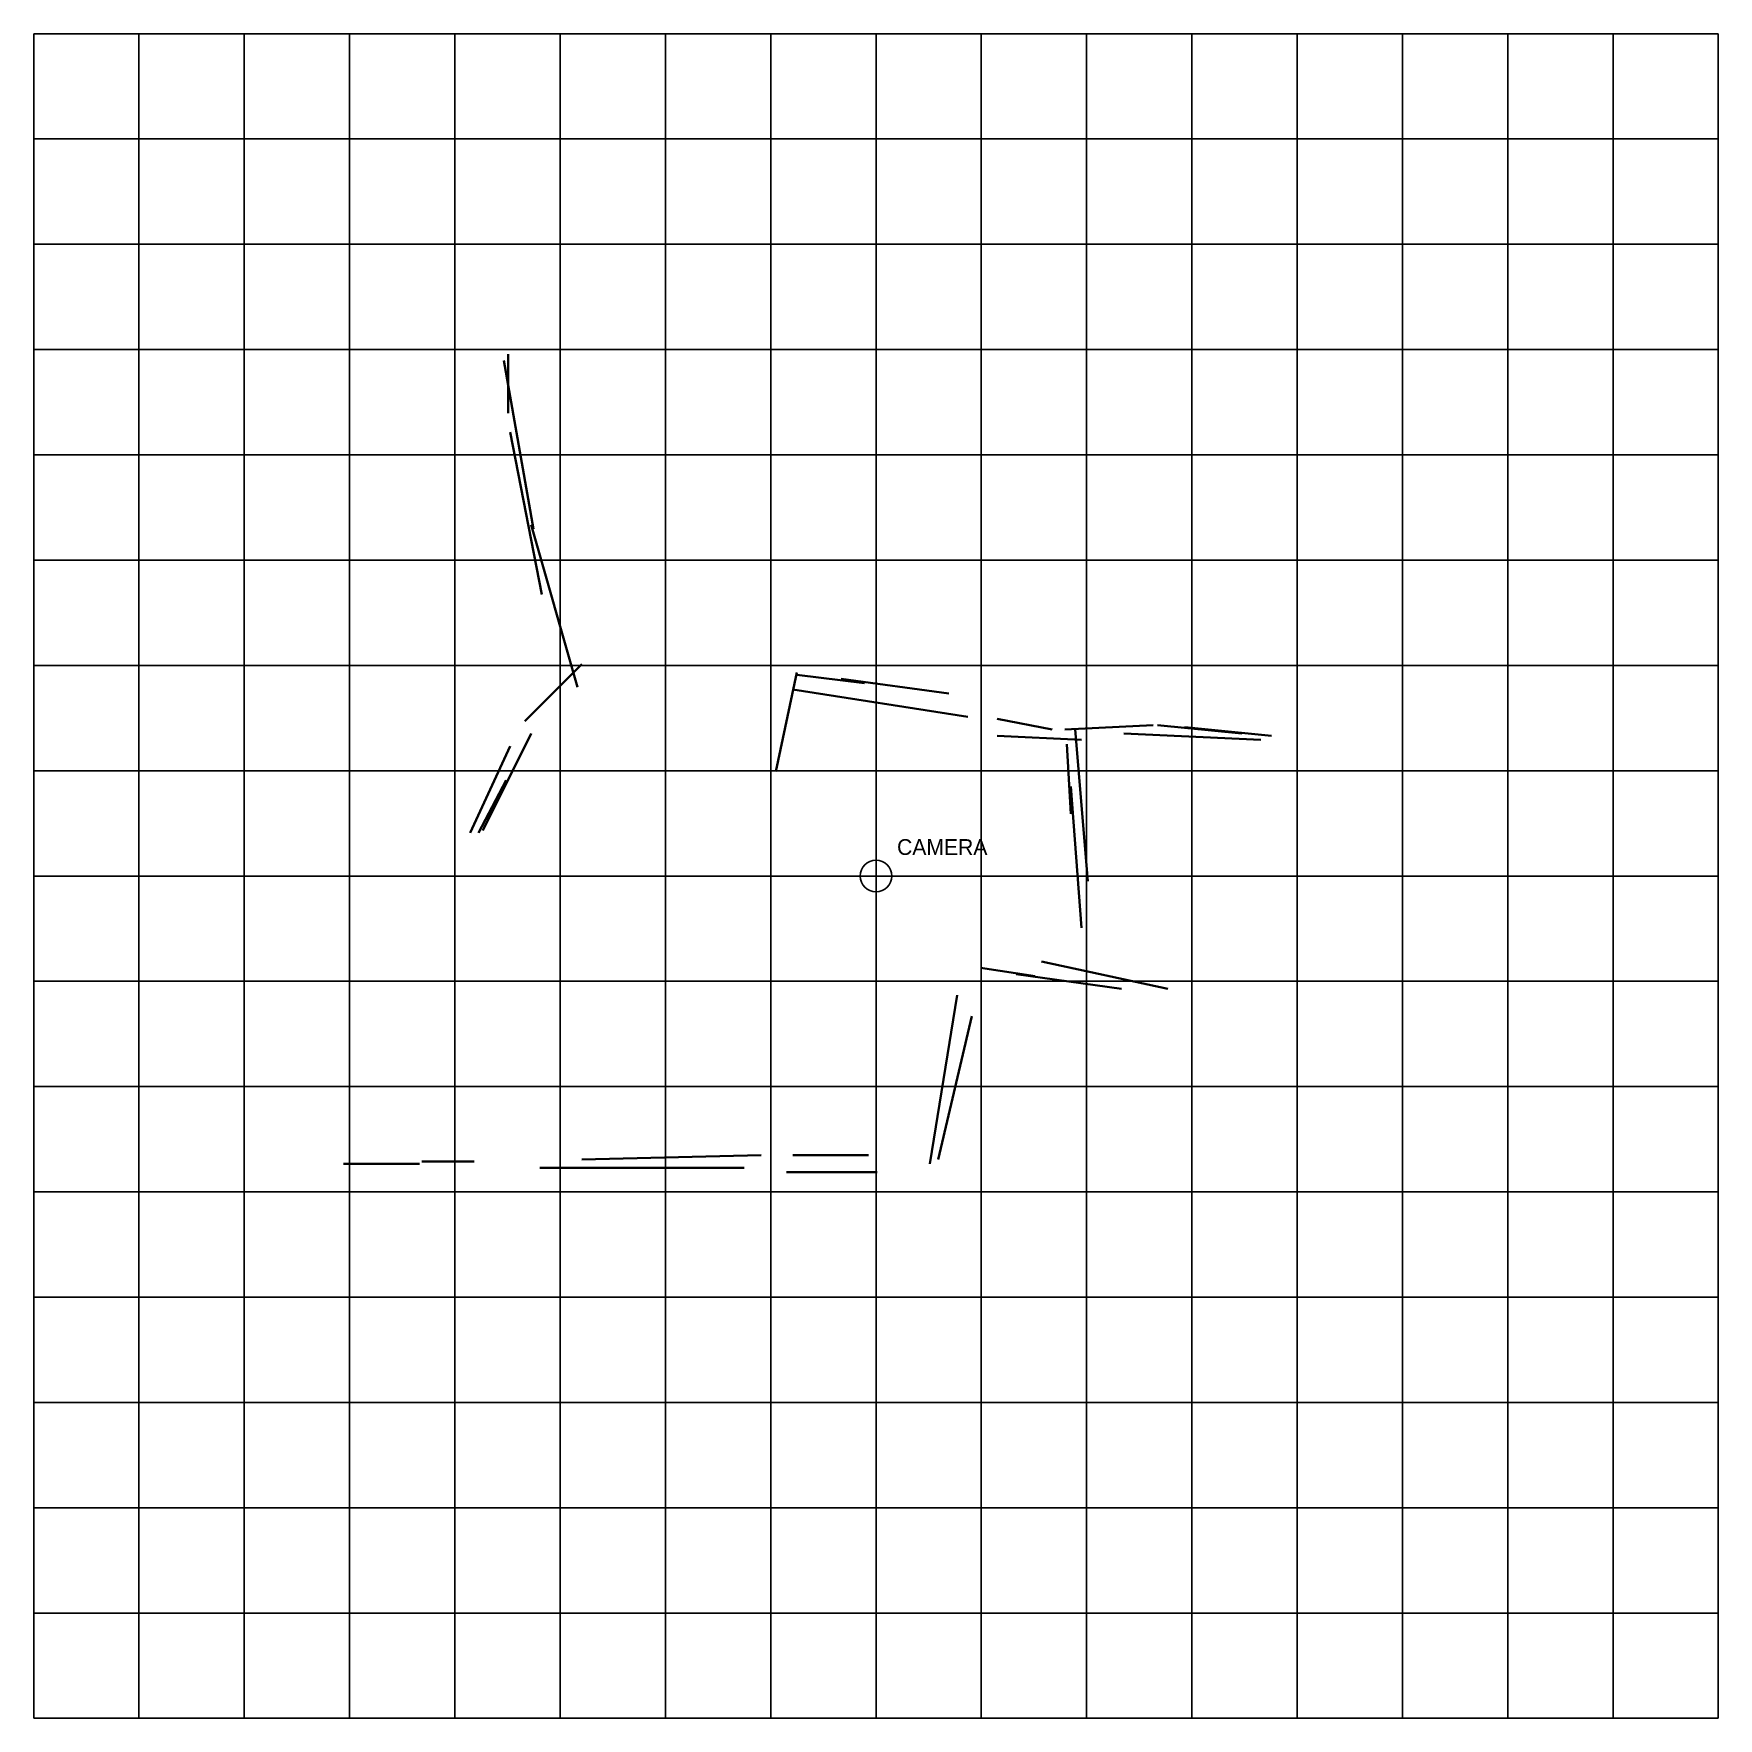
# Model space of a CAD drawing. Header units: metres. Extents: x -8 to 8, y -8 to 8.
import ezdxf

# ---------------------------------------------------------------- set-up
doc = ezdxf.new("R2010")
doc.units = ezdxf.units.M
for name, color, linetype in [('CAMERA', 1, 'Continuous'), ('GRID', 8, 'Continuous'), ('WALLS', 7, 'Continuous')]:
    doc.layers.add(name, color=color, linetype=linetype)

msp = doc.modelspace()

# ---------------------------------------------------------------- linework, layer by layer
at = {"layer": 'CAMERA'}
for p, q in [((0, -0.25), (0, 0.25)), ((-0.25, 0), (0.25, 0))]:
    msp.add_line(p, q, dxfattribs=at)
msp.add_circle((0, 0), 0.15, dxfattribs=at)
at = {"layer": 'GRID'}
for p, q in [((-8, -8), (-8, 8)), ((-8, 8), (8, 8)), ((-7, -8), (-7, 8)), ((-6, -8), (-6, 8)), ((-5, -8), (-5, 8)), ((-4, -8), (-4, 8)), ((-3, -8), (-3, 8)), ((-2, -8), (-2, 8)), ((-1, -8), (-1, 8)), ((0, -8), (0, 8)), ((1, -8), (1, 8)), ((2, -8), (2, 8)), ((3, -8), (3, 8)), ((4, -8), (4, 8)), ((5, -8), (5, 8)), ((6, -8), (6, 8)), ((7, -8), (7, 8)), ((8, -8), (8, 8)), ((-8, 7), (8, 7)), ((-8, 6), (8, 6)), ((-8, 5), (8, 5)), ((-8, 4), (8, 4)), ((-8, 3), (8, 3)), ((-8, 2), (8, 2)), ((-8, 1), (8, 1)), ((-8, 0), (8, 0)), ((-8, -1), (8, -1)), ((-8, -2), (8, -2)), ((-8, -3), (8, -3)), ((-8, -4), (8, -4)), ((-8, -5), (8, -5)), ((-8, -6), (8, -6)), ((-8, -7), (8, -7)), ((-8, -8), (8, -8))]:
    msp.add_line(p, q, dxfattribs=at)
at = {"layer": 'WALLS', "lineweight": 35}
for p, q in [((-3.534, 4.896), (-3.254, 3.294)), ((-3.494, 4.395), (-3.494, 4.956)), ((-3.474, 4.215), (-3.174, 2.673)), ((-3.274, 3.334), (-2.834, 1.792)), ((-3.334, 1.472), (-2.793, 2.013)), ((-0.951, 0.991), (-0.751, 1.932)), ((-0.791, 1.772), (0.871, 1.512)), ((-0.751, 1.912), (-0.11, 1.832)), ((-0.33, 1.872), (0.691, 1.732)), ((1.151, 1.492), (1.672, 1.392)), ((-3.735, 0.431), (-3.274, 1.352)), ((1.151, 1.332), (1.952, 1.292)), ((1.792, 1.392), (2.633, 1.432)), ((1.892, 1.392), (2.013, -0.05)), ((2.353, 1.352), (3.655, 1.292)), ((2.673, 1.432), (3.474, 1.352)), ((2.934, 1.412), (3.755, 1.332)), ((-3.855, 0.411), (-3.474, 1.232)), ((1.812, 1.252), (1.852, 0.591)), ((-3.775, 0.411), (-3.514, 0.911)), ((1.852, 0.851), (1.952, -0.491)), ((0.991, -0.871), (1.512, -0.951)), ((1.332, -0.931), (2.333, -1.071)), ((1.572, -0.811), (2.773, -1.071)), ((0.511, -2.733), (0.771, -1.131)), ((0.591, -2.693), (0.911, -1.332)), ((-4.315, -2.713), (-3.815, -2.713)), ((-2.793, -2.693), (-1.091, -2.653)), ((-0.791, -2.653), (-0.07, -2.653)), ((-5.056, -2.733), (-4.335, -2.733)), ((-3.194, -2.773), (-1.252, -2.773)), ((-0.851, -2.814), (0.01, -2.814))]:
    msp.add_line(p, q, dxfattribs=at)

# ---------------------------------------------------------------- texts
at = {"layer": 'CAMERA'}
msp.add_text('CAMERA', height=0.15, dxfattribs=at).set_placement((0.2, 0.2))

doc.saveas('drawing.dxf')
